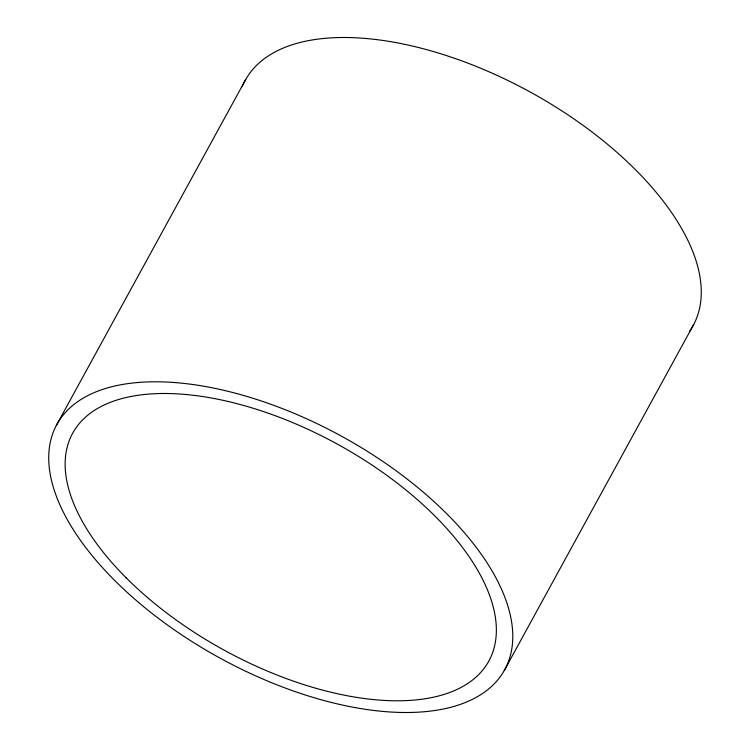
<?xml version="1.0" encoding="UTF-8"?>
<svg xmlns="http://www.w3.org/2000/svg" width="750" height="750" viewBox="0 0 750 750"><rect width="100%" height="100%" fill="white"/><g stroke="black" fill="none" stroke-linecap="round" stroke-linejoin="round"><path stroke-width="1.12" d="M56.297 425.494L245.747 79.453M504.253 670.547A255.309 126.497 28.7 0 0 223.003 390.122A255.309 126.497 28.7 0 0 115.003 580.772A255.309 126.497 28.7 0 0 504.253 670.547L693.703 324.506M242.269 86.606A255.309 126.497 28.7 0 1 529.837 91.819A255.309 126.497 28.7 0 1 689.559 331.303M126.216 577.875A237.234 117.544 28.7 0 0 488.231 662.156A237.234 117.544 28.7 0 0 227.812 401.4A237.234 117.544 28.7 0 0 126.216 577.875"/></g></svg>
